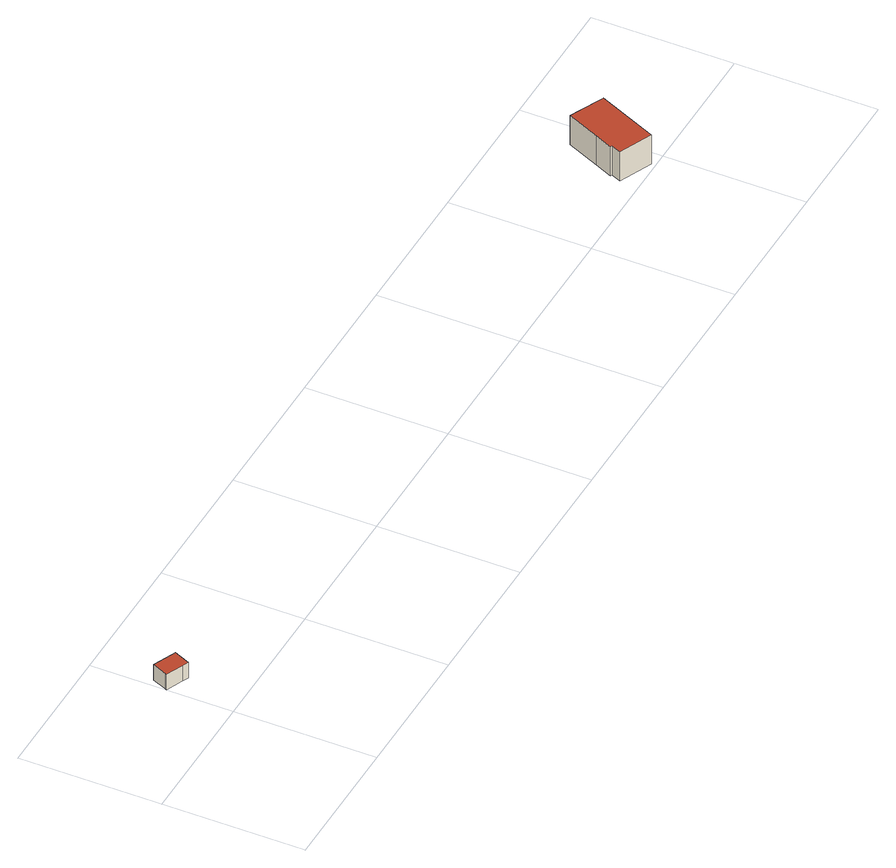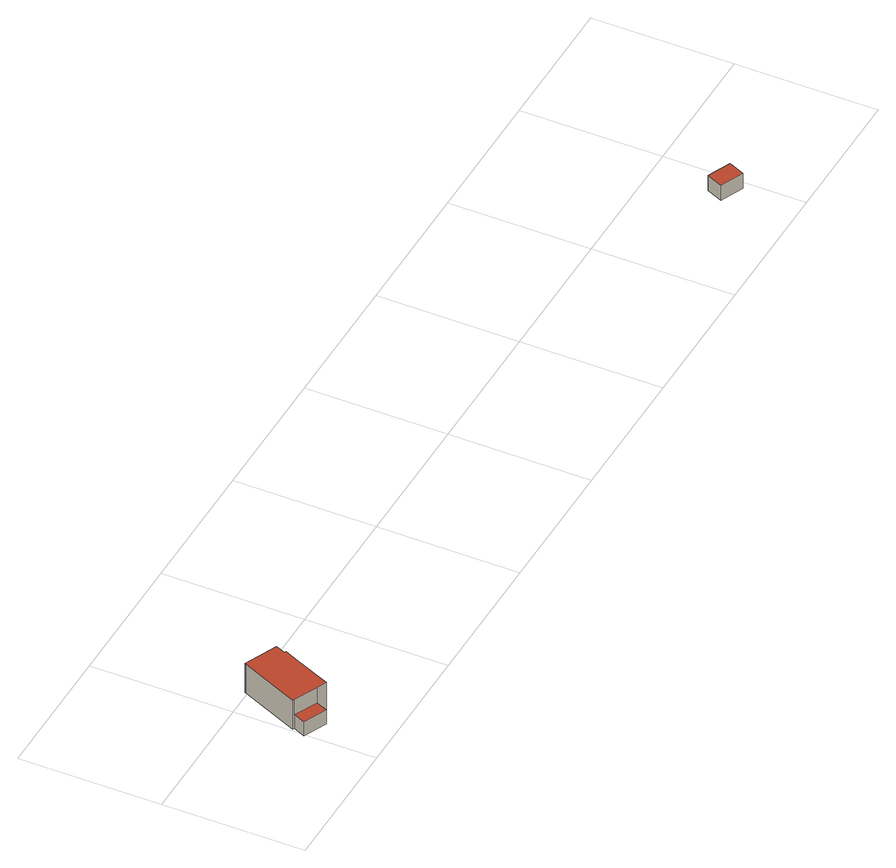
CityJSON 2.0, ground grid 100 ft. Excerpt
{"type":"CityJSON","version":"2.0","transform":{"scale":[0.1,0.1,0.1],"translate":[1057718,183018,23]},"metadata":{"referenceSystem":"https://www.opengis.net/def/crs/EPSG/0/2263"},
"CityObjects":{
"building1":{"type":"Building","attributes":{"name":"Bldg_3511016408","BIN":"4571360"},"geometry":[{"type":"MultiSurface","lod":"2","boundaries":[[[0,1,2,3,4,5]],[[6,7,8,9,10,11]],[[0,5,11,10]],[[1,0,10,9]],[[2,1,9,8]],[[3,2,8,7]],[[4,3,7,6]],[[5,4,6,11]]],"semantics":{"surfaces":[{"type":"RoofSurface","BIN":"4571360"},{"type":"GroundSurface"},{"type":"WallSurface"}],"values":[0,1,2,2,2,2,2,2]}}]},
"building2":{"type":"Building","attributes":{"name":"Bldg_3210007111","BIN":"4284471"},"geometry":[{"type":"MultiSurface","lod":"2","boundaries":[[[12,13,14,15]],[[16,17,18,19,20,21,22,23,24,25]],[[26,27,28,29,30,31,32,33,34,35,36,37]],[[13,25,24,14]],[[37,24,23,26]],[[26,23,22,27]],[[27,22,21,28]],[[28,21,20,29]],[[29,20,19,30]],[[30,19,18,31]],[[31,18,17,32]],[[32,17,16,33]],[[33,16,25,34]],[[34,13,12,35]],[[35,12,15,36]],[[36,15,14,37]]],"semantics":{"surfaces":[{"type":"RoofSurface","BIN":"4284471"},{"type":"GroundSurface"},{"type":"WallSurface"}],"values":[0,0,1,2,2,2,2,2,2,2,2,2,2,2,2,2]}}]}
},
"vertices":[
[55,585,134],[11,483,134],[6,470,134],[126,418,134],[171,399,134],[221,513,134],[171,399,10],[126,418,10],[6,470,10],[11,483,10],[55,585,10],[221,513,10],
[5898,596,174],[5862,513,174],[6026,438,174],[6064,523,174],[5791,544,296],[5688,309,296],[5633,184,296],[5646,179,296],[5616,109,296],[5850,6,296],[5855,17,296],[6037,434,296],[6026,438,296],[5862,513,296],[6037,434,59],[5855,17,59],[5850,6,59],[5616,109,59],[5646,179,59],[5633,184,59],[5688,309,59],[5791,544,59],[5862,513,59],[5898,596,59],[6064,523,59],[6026,438,59]
]}
